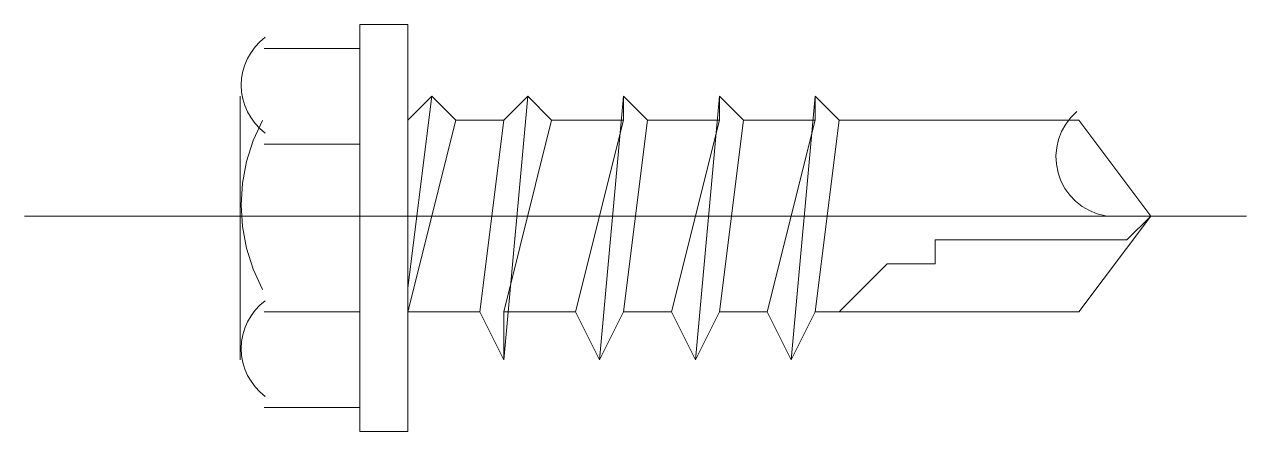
# Model space of a CAD drawing. Header units: metres. Extents: x -11.8 to 9.8, y 72.6 to 79.7.
import ezdxf

# ---------------------------------------------------------------- set-up
doc = ezdxf.new("R2010")
doc.units = ezdxf.units.M
doc.layers.add('STANDARD', color=250, linetype='Continuous', lineweight=25)

# ---------------------------------------------------------------- blocks, each defined once
blk = doc.blocks.new('00 stalenschuifdeurprofiel - schroefje_dwg-4339319-00_0 Basismaterialen')
at = {"layer": 'STANDARD', "color": 10, "lineweight": 5}
for p, q in [((-5.847, 79.324), (-7.54, 79.324)), ((-4.577, 78.477), (-5, 75.09)), ((-2.883, 78.477), (-3.307, 73.82)), ((-1.19, 78.477), (-1.613, 73.82)), ((0.503, 78.477), (0.08, 73.82)), ((2.197, 78.477), (1.774, 73.82)), ((-4.153, 78.054), (-5, 74.667)), ((-3.307, 78.054), (-3.73, 74.667)), ((-2.46, 78.054), (-3.307, 74.667)), ((-1.19, 78.054), (-2.037, 74.667)), ((-0.767, 78.054), (-1.19, 74.667)), ((0.503, 78.054), (-0.343, 74.667)), ((0.927, 78.054), (0.503, 74.667)), ((2.197, 78.054), (1.35, 74.667)), ((-5.847, 77.63), (-7.54, 77.63)), ((9.817, 76.36), (-11.774, 76.36)), ((-5.847, 74.667), (-7.54, 74.667)), ((-5.847, 72.973), (-7.54, 72.973))]:
    blk.add_line(p, q, dxfattribs=at)
at = {"layer": 'STANDARD', "color": 10, "lineweight": 5, "flags": 128}
blk.add_lwpolyline([(-5.847, 72.55), (-5, 72.55), (-5, 79.747), (-5.847, 79.747)], close=True, dxfattribs=at)
for points in [[(-7.52, 79.521), (-7.615, 79.44), (-7.699, 79.351), (-7.771, 79.253), (-7.832, 79.147), (-7.88, 79.035), (-7.915, 78.919), (-7.936, 78.798), (-7.943, 78.674), (-7.936, 78.55), (-7.915, 78.429), (-7.88, 78.312), (-7.832, 78.201), (-7.771, 78.095), (-7.699, 77.997), (-7.615, 77.907), (-7.52, 77.827)], [(-7.963, 73.82), (-7.963, 76.36), (-7.963, 78.477)], [(-5, 74.244), (-5, 74.667), (-3.73, 74.667), (-3.307, 73.82), (-3.307, 74.667), (-2.037, 74.667), (-1.613, 73.82), (-1.19, 74.667), (-0.343, 74.667), (0.08, 73.82), (0.503, 74.667), (1.35, 74.667), (1.774, 73.82), (2.197, 74.667), (6.854, 74.667), (8.124, 76.36), (6.854, 78.054), (2.62, 78.054), (2.197, 78.477), (2.197, 78.054), (0.927, 78.054), (0.503, 78.477), (0.503, 78.054), (-0.767, 78.054), (-1.19, 78.477), (-1.19, 78.054), (-2.46, 78.054), (-2.883, 78.477), (-3.307, 78.054), (-4.153, 78.054), (-4.577, 78.477), (-5, 78.054), (-5, 76.784)], [(6.821, 78.209), (6.713, 78.102), (6.622, 77.982), (6.55, 77.853), (6.497, 77.715), (6.463, 77.571), (6.45, 77.423), (6.458, 77.274), (6.488, 77.125), (6.538, 76.981), (6.607, 76.849), (6.694, 76.728), (6.796, 76.621), (6.912, 76.53), (7.04, 76.455), (7.179, 76.398), (7.326, 76.362)], [(-7.57, 78.051), (-7.733, 77.693), (-7.85, 77.322), (-7.92, 76.942), (-7.943, 76.557), (-7.92, 76.173), (-7.85, 75.792), (-7.733, 75.421), (-7.57, 75.063)], [(8.124, 76.36), (7.7, 75.937), (7.277, 75.937), (6.854, 75.937), (6.43, 75.937), (6.007, 75.937), (5.584, 75.937), (5.16, 75.937), (4.737, 75.937), (4.314, 75.937), (4.314, 75.514), (3.89, 75.514), (3.467, 75.514), (3.044, 75.09), (2.62, 74.667), (2.197, 74.667), (2.62, 78.054)], [(-7.52, 74.864), (-7.615, 74.784), (-7.699, 74.694), (-7.771, 74.596), (-7.832, 74.491), (-7.88, 74.379), (-7.915, 74.262), (-7.936, 74.141), (-7.943, 74.017), (-7.936, 73.893), (-7.915, 73.773), (-7.88, 73.656), (-7.832, 73.544), (-7.771, 73.439), (-7.699, 73.34), (-7.615, 73.251), (-7.52, 73.171)]]:
    blk.add_lwpolyline(points, dxfattribs=at)

msp = doc.modelspace()

# ---------------------------------------------------------------- block references
msp.add_blockref('00 stalenschuifdeurprofiel - schroefje_dwg-4339319-00_0 Basismaterialen', (0, 0))

doc.saveas('drawing.dxf')
